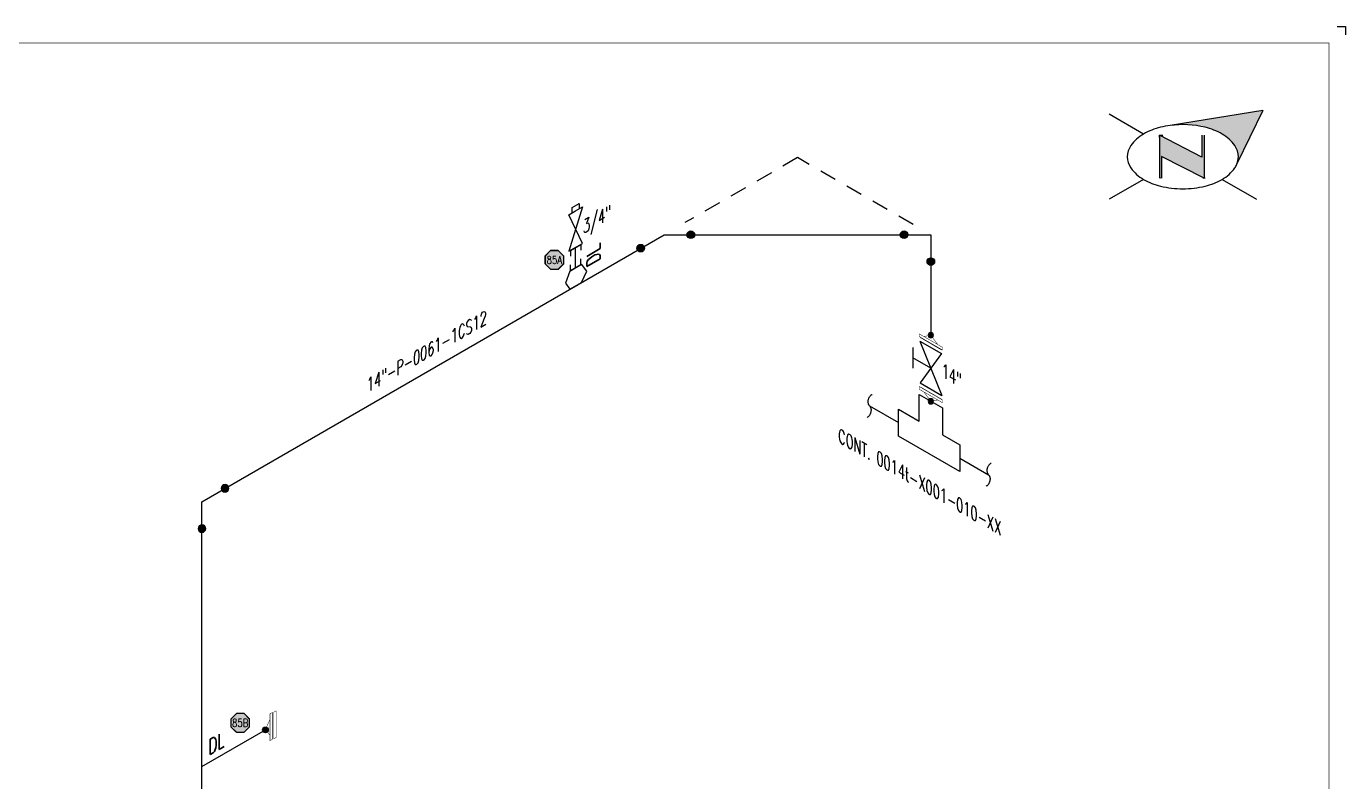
# Model space of a CAD drawing. Header units: inches. Extents: x 0.1 to 17.4, y 0.1 to 11.4.
# Drawn here: x 7.49 to 17.38, y 5.72 to 11.37 of the extents above; entities that cross this region are included whole.
import ezdxf
from ezdxf.enums import TextEntityAlignment as Align

# ---------------------------------------------------------------- set-up
doc = ezdxf.new("R2010")
doc.units = ezdxf.units.IN
doc.header["$MEASUREMENT"] = 0
doc.linetypes.add('HIDDEN2', pattern=[0.1875, 0.125, -0.0625])
for name, color, linetype in [('3', 1, 'Continuous'), ('BORDER', 3, 'Continuous'), ('COMP', 1, 'Continuous'), ('Continuation', 7, 'Continuous'), ('DL', 20, 'Continuous'), ('FITTINGS', 4, 'Continuous'), ('PART_PCML', 7, 'Continuous'), ('PIPE-ANNO', 150, 'HIDDEN2'), ('TEXT', 7, 'Continuous'), ('UNAS.PIPE', 251, 'Continuous'), ('WELD POINTS', 41, 'Continuous'), ('Welds', 7, 'Continuous')]:
    doc.layers.add(name, color=color, linetype=linetype)
doc.layers.add('PIPE', color=7, linetype='Continuous', lineweight=30)
doc.styles.add('ISO30', font='simplex.shx', dxfattribs={"width": 0.85, "oblique": 30, "height": 0.075})
doc.styles.add('PART_Standard', font='romans', dxfattribs={"width": 0.8, "height": 0.09})
doc.styles.add('SIMPLEX', font='ROMANS')

# ---------------------------------------------------------------- blocks, each defined once
blk = doc.blocks.new('north2')
at = {"layer": 'BORDER'}
for points in [[(-0.706, -0.7673, -0.156851), (-0.679, -0.8512, -0.095667), (-0.6893, -0.9048), (-0.4945, -0.5044), (-1.1905, -0.6173, -0.092194), (-0.9281, -0.6306, -0.072341), (-0.8009, -0.6813, -0.106617)], [(-0.9381, -1.0109), (-0.9364, -1.0092), (-0.9364, -0.6907), (-0.9524, -0.6907), (-0.9524, -0.8533), (-1.2701, -0.6907), (-1.2701, -0.7067), (-1.2701, -1.0118), (-1.254, -1.0118), (-1.254, -0.8492)]]:
    blk.add_hatch(color=7, dxfattribs=at).paths.add_polyline_path(points)
at = {"layer": 'BORDER', "color": 7}
for p, q in [((-1.3895, -0.6813), (-1.6462, -0.5331)), ((-0.4945, -0.5044), (-1.1905, -0.6173)), ((-0.4945, -0.5044), (-0.6893, -0.9048)), ((-1.2701, -0.6907), (-1.2701, -1.0118)), ((-0.9524, -0.8533), (-1.2701, -0.6907)), ((-1.2701, -0.7067), (-1.2701, -0.6907)), ((-1.262, -0.6907), (-1.246, -0.6907)), ((-0.9524, -0.6907), (-0.9524, -0.8533)), ((-0.9364, -0.6907), (-0.9364, -1.0118)), ((-0.9364, -1.0118), (-1.254, -0.8492)), ((-1.254, -0.8492), (-1.254, -1.0118)), ((-1.3895, -1.0211), (-1.6462, -1.1694)), ((-1.2603, -1.0109), (-1.262, -1.0092)), ((-0.9283, -1.0118), (-0.9444, -1.0118)), ((-0.8009, -1.0211), (-0.5441, -1.1694))]:
    blk.add_line(p, q, dxfattribs=at)
for centre, radius, start, end in [((-1.2376, -0.9443), 0.3037, 120, 144.34287), ((-1.1517, -1.0932), 0.4756, 103.44948, 120), ((-1.0952, -1.3294), 0.7185, 97.62035, 103.44948), ((-1.0952, -1.3294), 0.7185, 76.55052, 97.62035), ((-1.0387, -1.0932), 0.4756, 60, 76.55052), ((-0.9527, -0.9443), 0.3037, 35.65713, 60), ((-1.3674, -0.8512), 0.144, 144.34287, 180), ((-0.823, -0.8512), 0.144, 360, 35.65713), ((-1.3674, -0.8512), 0.144, 180, 215.65713), ((-0.823, -0.8512), 0.144, 337.57958, 360), ((-1.2376, -0.7582), 0.3037, 215.65713, 240), ((-0.9527, -0.7582), 0.3037, 300, 324.34287), ((-0.823, -0.8512), 0.144, 324.34287, 337.55468), ((-1.1517, -0.6093), 0.4756, 240, 256.55052), ((-1.0952, -0.373), 0.7185, 256.55052, 270), ((-1.0952, -0.373), 0.7185, 270, 283.44948), ((-1.0387, -0.6093), 0.4756, 283.44948, 300)]:
    blk.add_arc(centre, radius, start, end, dxfattribs=at)
blk = doc.blocks.new('A$C6804a2e5')
blk.add_blockref('north2', (0, 0))
blk = doc.blocks.new('A$C860dd1f6')
at = {"layer": 'PIPE'}
blk.add_blockref('A$C6804a2e5', (0, 0), dxfattribs=at)
blk = doc.blocks.new('Border')
at = {"layer": 'BORDER', "const_width": 0.005}
blk.add_lwpolyline([(0.25, 0.25), (17.25, 0.25), (17.25, 11.25), (0.25, 11.25)], close=True, dxfattribs=at)
blk = doc.blocks.new('2_ELBOW_WELD_30')
at = {"linetype": 'ByBlock', "lineweight": -2}
h = blk.add_hatch(color=0, dxfattribs=at)
edge = h.paths.add_edge_path()
edge.add_arc((0.174, 0.1004), 0.0286, 0, 360)
h = blk.add_hatch(color=0, dxfattribs=at)
edge = h.paths.add_edge_path()
edge.add_arc((0, -0.2009), 0.0286, 0, 360)
at = {"color": 0, "linetype": 'ByBlock', "lineweight": -2}
for centre in [(0.174, 0.1004), (0, -0.2009)]:
    blk.add_circle(centre, 0.0286, dxfattribs=at)
blk = doc.blocks.new('AM9A04')
at = {"linetype": 'Continuous', "const_width": 0.01}
blk.add_lwpolyline([(0, -0.289), (0, 0.289), (-0.05, 0.318), (-0.05, -0.26)], close=True, dxfattribs=at)
at = {"const_width": 0.01}
blk.add_lwpolyline([(-0.05, -0.144), (-0.15, 0.087), (-0.05, 0.202)], dxfattribs=at)
blk = doc.blocks.new('A09')
at = {"layer": 'Welds'}
h = blk.add_hatch(color=256, dxfattribs=at)
h.dxf.hatch_style = 1
h.paths.add_polyline_path([(-0.03, 0, 1), (0.03, 0, 1)])
blk.add_circle((0, 0), 0.03, dxfattribs=at)
blk = doc.blocks.new('3_VALVE_FLANGE_GATE_30')
at = {"color": 0, "linetype": 'ByBlock', "lineweight": -2}
blk.add_wipeout([(-0.1624, -0.1875), (-0.1353, -0.1719), (0, 0), (0.1353, -0.0156), (0.1624, 0), (0.1624, 0.1875), (0.1353, 0.1719), (0, 0), (-0.1353, 0.0156), (-0.1624, 0)], dxfattribs=at)
for p, q in [((0.1353, 0.1719), (-0.1353, -0.1719)), ((0.0677, 0.1953), (-0.0677, 0.1172)), ((0, 0), (0, 0.1563)), ((0.1353, 0.1719), (0.1353, -0.0156)), ((0.1624, 0.1875), (0.1624, 0)), ((-0.1624, 0), (-0.1624, -0.1875)), ((-0.1353, 0.0156), (-0.1353, -0.1719)), ((0.1353, -0.0156), (-0.1353, 0.0156))]:
    blk.add_line(p, q, dxfattribs=at)
blk = doc.blocks.new('*U30')
blk.add_wipeout([(0.052, -0.03), (0.0173, -0.07), (0.0173, -0.1101), (0, -0.1001), (0, 0.1001), (0.0173, 0.0901), (0.0173, 0.05)]).dxf.layer = 'COMP'
at = {"layer": '3', "xscale": 0.65, "yscale": 0.65, "zscale": 0.65}
blk.add_blockref('A09', (0.052, -0.03), dxfattribs=at)
at = {"layer": 'COMP', "xscale": 0.3466300616258731, "yscale": 0.3466300616258731, "zscale": 0.3466300616258731, "rotation": 180}
blk.add_blockref('AM9A04', (0, 0), dxfattribs=at)
blk = doc.blocks.new('1_BREAK-PIPE_PIPE_00')
at = {"color": 0, "linetype": 'ByBlock', "lineweight": -2}
for centre, major_axis in [((0.03, -0.092), (0, 0.101)), ((-0.03, 0.092), (0, -0.101))]:
    blk.add_ellipse(centre, major_axis=major_axis, ratio=0.711978, start_param=0.427466, end_param=3.141593, dxfattribs=at)
blk = doc.blocks.new('1_Tilde_00')
at = {"layer": 'PIPE-ANNO', "xscale": -0.5000000000000001, "yscale": 0.5, "zscale": 0.5}
blk.add_blockref('1_BREAK-PIPE_PIPE_00', (0, 0), dxfattribs=at)
blk = doc.blocks.new('1_Cont_330')
at = {"layer": 'Continuation', "style": 'PART_Standard', "oblique": 330, "width": 0.8}
blk.add_attdef('CONT.', (0, 0), '', height=0.09, rotation=330, dxfattribs=at)
blk = doc.blocks.new('O-let 1')
at = {"layer": 'FITTINGS', "linetype": 'ByBlock'}
for p, q in [((-0.0439, -0.0254), (0.0439, 0.0254)), ((0.0827, -0.0263), (0.0439, 0.0254)), ((-0.0439, -0.0254), (-0.0768, -0.1149)), ((0.0437, -0.1104), (0.0827, -0.0263)), ((-0.0768, -0.1149), (-0.0428, -0.1603)), ((-0.0428, -0.1603), (0.0437, -0.1104))]:
    blk.add_line(p, q, dxfattribs=at)
blk = doc.blocks.new('Bleeder Valve 3')
at = {"layer": 'FITTINGS', "linetype": 'ByBlock'}
for p, q in [((0.051, 0.3022), (-0.0515, -0.0297)), ((-0.0256, 0.2976), (0.0253, 0.3271)), ((-0.0256, 0.258), (-0.0256, 0.2976)), ((-0.0002, 0.2727), (0.051, 0.3022)), ((0.0253, 0.3271), (0.0253, 0.2874)), ((-0.0513, 0.2431), (-0.0002, 0.2727)), ((0.0515, 0.0297), (-0.0513, 0.2431)), ((-0.0515, -0.0297), (0.0515, 0.0297))]:
    blk.add_line(p, q, dxfattribs=at)
blk = doc.blocks.new('Bleeder 3')
at = {"layer": 'PIPE', "linetype": 'Continuous'}
blk.add_line((-0.0005, 0.1353), (-0.0005, 0.2878), dxfattribs=at)
for name, p in [('Bleeder Valve 3', (-0.0005, 0.2878)), ('O-let 1', (-0.0005, 0.1353))]:
    blk.add_blockref(name, p)
blk = doc.blocks.new('2_SOCKET_SINGLE_30')
at = {"color": 0, "linetype": 'ByBlock', "lineweight": -2}
for p, q in [((0, 0.063), (0.054, 0.094)), ((0, 0.063), (0, -0.063)), ((0, -0.063), (0.054, -0.031))]:
    blk.add_line(p, q, dxfattribs=at)
blk = doc.blocks.new('DL_Vert_330')
at = {"layer": 'DL', "style": 'ISO30', "oblique": 330, "width": 0.85}
blk.add_text('DL', height=0.1, rotation=90, dxfattribs=at).set_placement((0, 0))
blk = doc.blocks.new('1_Text_30')
at = {"layer": 'TEXT', "style": 'PART_Standard', "oblique": 30, "width": 0.8}
blk.add_attdef('TEXT', (0, 0), '', height=0.09, rotation=30, dxfattribs=at)
blk = doc.blocks.new('DL_30')
at = {"layer": 'DL', "style": 'ISO30', "oblique": 30, "width": 0.85}
blk.add_text('DL', height=0.1, rotation=30, dxfattribs=at).set_placement((-0.2098, 0.0365))
blk = doc.blocks.new('1_Text_330')
at = {"layer": 'TEXT', "style": 'PART_Standard', "oblique": 330, "width": 0.8}
blk.add_attdef('3/4"', (0, 0), '', height=0.09, rotation=330, dxfattribs=at)
blk = doc.blocks.new('PART_PCML')
blk.add_hatch(color=0).paths.add_polyline_path([(-0.0699, -0.029), (-0.029, -0.0699), (0.029, -0.0699), (0.0699, -0.029), (0.0699, 0.029), (0.029, 0.0699), (-0.029, 0.0699), (-0.0699, 0.029)])
at = {"color": 7, "const_width": 0.009}
blk.add_lwpolyline([(-0.0699, 0.029), (-0.029, 0.0699), (0.029, 0.0699), (0.0699, 0.029), (0.0699, -0.029), (0.029, -0.0699), (-0.029, -0.0699), (-0.0699, -0.029), (-0.0699, 0.029), (-0.029, 0.0699)], dxfattribs=at)
at = {"color": 18, "true_color": 0x000000}
blk.add_lwpolyline([(-0.029, 0.0699), (-0.0699, 0.029), (-0.0699, -0.029), (-0.029, -0.0699), (0.029, -0.0699), (0.0699, -0.029), (0.0699, 0.029), (0.029, 0.0699)], close=True, dxfattribs=at)
at = {"color": 7, "true_color": 0xffffff, "style": 'SIMPLEX', "width": 0.8, "flags": 1}
for tag, p in [('CIRCUIT', (-0.0939, 0.0889)), ('DM', (-0.0527, -0.1332)), ('TYPE', (-0.0749, -0.2043))]:
    blk.add_attdef(tag, p, '', height=0.0586, dxfattribs=at)
at = {"color": 7, "true_color": 0xffffff, "style": 'SIMPLEX', "width": 0.8}
blk.add_attdef('DMDISP', text='', height=0.0586, dxfattribs=at).set_placement((0, 0), align=Align.MIDDLE_CENTER)

msp = doc.modelspace()

# ---------------------------------------------------------------- hatches: boundary and pattern name
at = {"layer": 'WELD POINTS', "linetype": 'ByBlock', "lineweight": -2}
h = msp.add_hatch(color=256, dxfattribs=at)
edge = h.paths.add_edge_path()
edge.add_arc((12.4668, 9.8144), 0.0286, 0, 360)
h = msp.add_hatch(color=256, dxfattribs=at)
edge = h.paths.add_edge_path()
edge.add_arc((14.065, 9.8144), 0.0286, 0, 360)
h = msp.add_hatch(color=256, dxfattribs=at)
edge = h.paths.add_edge_path()
edge.add_arc((12.0919, 9.714), 0.0286, 0, 360)
h = msp.add_hatch(color=256, dxfattribs=at)
edge = h.paths.add_edge_path()
edge.add_arc((14.2659, 9.6135), 0.0286, 0, 360)

# ---------------------------------------------------------------- linework, layer by layer
for p, q in [((17.3125, 11.375), (17.375, 11.375)), ((17.375, 11.375), (17.375, 11.3125))]:
    msp.add_line(p, q)
at = {"layer": 'COMP', "linetype": 'Continuous', "const_width": 0.00347}
msp.add_lwpolyline([(9.3416, 6.0389), (9.3416, 6.239), (9.359, 6.249), (9.359, 6.0489)], close=True, dxfattribs=at)
at = {"layer": 'PIPE'}
for p, q in [((8.8018, 7.8144), (12.2659, 9.8144)), ((12.2659, 9.8144), (14.2659, 9.8144)), ((14.2659, 9.8144), (14.2659, 8.8144)), ((8.8018, 4.3144), (8.8018, 7.8144)), ((8.8018, 5.8308), (9.2781, 6.1058))]:
    msp.add_line(p, q, dxfattribs=at)
at = {"layer": 'PIPE-ANNO'}
msp.add_lwpolyline([(14.1338, 9.8907), (13.2659, 10.3918), (12.4231, 9.9052)], dxfattribs=at)
at = {"layer": 'UNAS.PIPE'}
msp.add_line((14.4824, 8.1419), (14.6989, 8.0169), dxfattribs=at)
at = {"layer": 'WELD POINTS', "linetype": 'ByBlock', "lineweight": -2}
for centre in [(12.4668, 9.8144), (14.065, 9.8144), (12.0919, 9.714), (14.2659, 9.6135)]:
    msp.add_circle(centre, 0.0286, dxfattribs=at)

# ---------------------------------------------------------------- block references
at = {"rotation": 344.9999999999997}
for p in [(13.8069, 8.5319), (14.6989, 8.0169)]:
    msp.add_blockref('1_Tilde_00', p, dxfattribs=at)
msp.add_blockref('1_Cont_330', (13.5715, 8.2638)).add_auto_attribs({'CONT.': 'CONT. 0014t-X001-010-XX'})
msp.add_blockref('DL_30', (9.0616, 5.8772))
at = {"layer": 'BORDER'}
for name, p in [('Border', (0, 0)), ('A$C860dd1f6', (17.25, 11.25))]:
    msp.add_blockref(name, p, dxfattribs=at)
at = {"layer": 'COMP', "xscale": -0.3466300616258731, "yscale": 0.3466300616258731, "zscale": 0.3466300616258731, "rotation": 180}
msp.add_blockref('AM9A04', (9.3301, 6.1358), dxfattribs=at)
at = {"layer": 'DL'}
msp.add_blockref('DL_Vert_330', (11.7863, 9.6194), dxfattribs=at)
at = {"layer": 'FITTINGS'}
msp.add_blockref('Bleeder 3', (11.6041, 9.4324), dxfattribs=at)
for p, xscale, yscale, zscale, rotation in [((11.6037, 9.7201), -0.713168504377533, 0.713168504377533, 0.713168504377533, 119.9952760451079), ((11.6037, 9.5677), -0.7131685043775329, 0.7131685043775329, 0.7131685043775329, 299.9952760451079)]:
    msp.add_blockref('2_SOCKET_SINGLE_30', p, dxfattribs=dict(at, xscale=xscale, yscale=yscale, zscale=zscale, rotation=rotation))
at = {"layer": 'PART_PCML', "color": 13}
for p, values in [((11.4441, 9.6258), {'DMDISP': '85A'}), ((9.0892, 6.1582), {'DMDISP': '85B'})]:
    msp.add_blockref('PART_PCML', p, dxfattribs=at).add_auto_attribs(values)
at = {"layer": 'TEXT'}
msp.add_blockref('1_Text_30', (11.659, 9.8182), dxfattribs=at).add_auto_attribs({'TEXT': '3/4"'})
at = {"layer": 'UNAS.PIPE'}
msp.add_blockref('1_Text_30', (10.0397, 8.6301), dxfattribs=at).add_auto_attribs({'TEXT': '14"-P-0061-1CS12'})
at = {"layer": 'WELD POINTS', "xscale": -1, "rotation": 120}
msp.add_blockref('2_ELBOW_WELD_30', (8.8018, 7.8144), dxfattribs=at)
at = {"layer": 'Welds', "xscale": 0.7, "yscale": 0.7, "zscale": 0.7}
msp.add_blockref('A09', (9.2781, 6.1058), dxfattribs=at)

# ---------------------------------------------------------------- next in the draw order: block references
at = {"layer": 'FITTINGS', "rotation": 59.99999999999997}
msp.add_blockref('3_VALVE_FLANGE_GATE_30', (14.2659, 8.8144), dxfattribs=at)

# ---------------------------------------------------------------- next in the draw order: linework, layer by layer
at = {"layer": 'FITTINGS'}
msp.add_lwpolyline([(14.3525, 8.5169), (14.3525, 8.3169), (14.4824, 8.2419), (14.4824, 8.0419), (14.0234, 8.3069), (14.0234, 8.5069), (14.1793, 8.4169), (14.1793, 8.6169)], close=True, dxfattribs=at)
at = {"layer": 'UNAS.PIPE'}
msp.add_line((13.8069, 8.5319), (14.0234, 8.4069), dxfattribs=at)

# ---------------------------------------------------------------- next in the draw order: block references
at = {"layer": 'COMP', "ltscale": 0.65, "xscale": -1, "rotation": 240}
msp.add_blockref('*U30', (14.2659, 9.0019), dxfattribs=at)

# ---------------------------------------------------------------- next in the draw order: block references
at = {"layer": 'COMP', "ltscale": 0.65, "xscale": -1, "rotation": 59.99999999999994}
msp.add_blockref('*U30', (14.2659, 8.6269), dxfattribs=at)

# ---------------------------------------------------------------- next in the draw order: block references
at = {"layer": 'TEXT'}
msp.add_blockref('1_Text_330', (14.348, 8.7519), dxfattribs=at).add_auto_attribs({'3/4"': '14"'})

doc.saveas('drawing.dxf')
